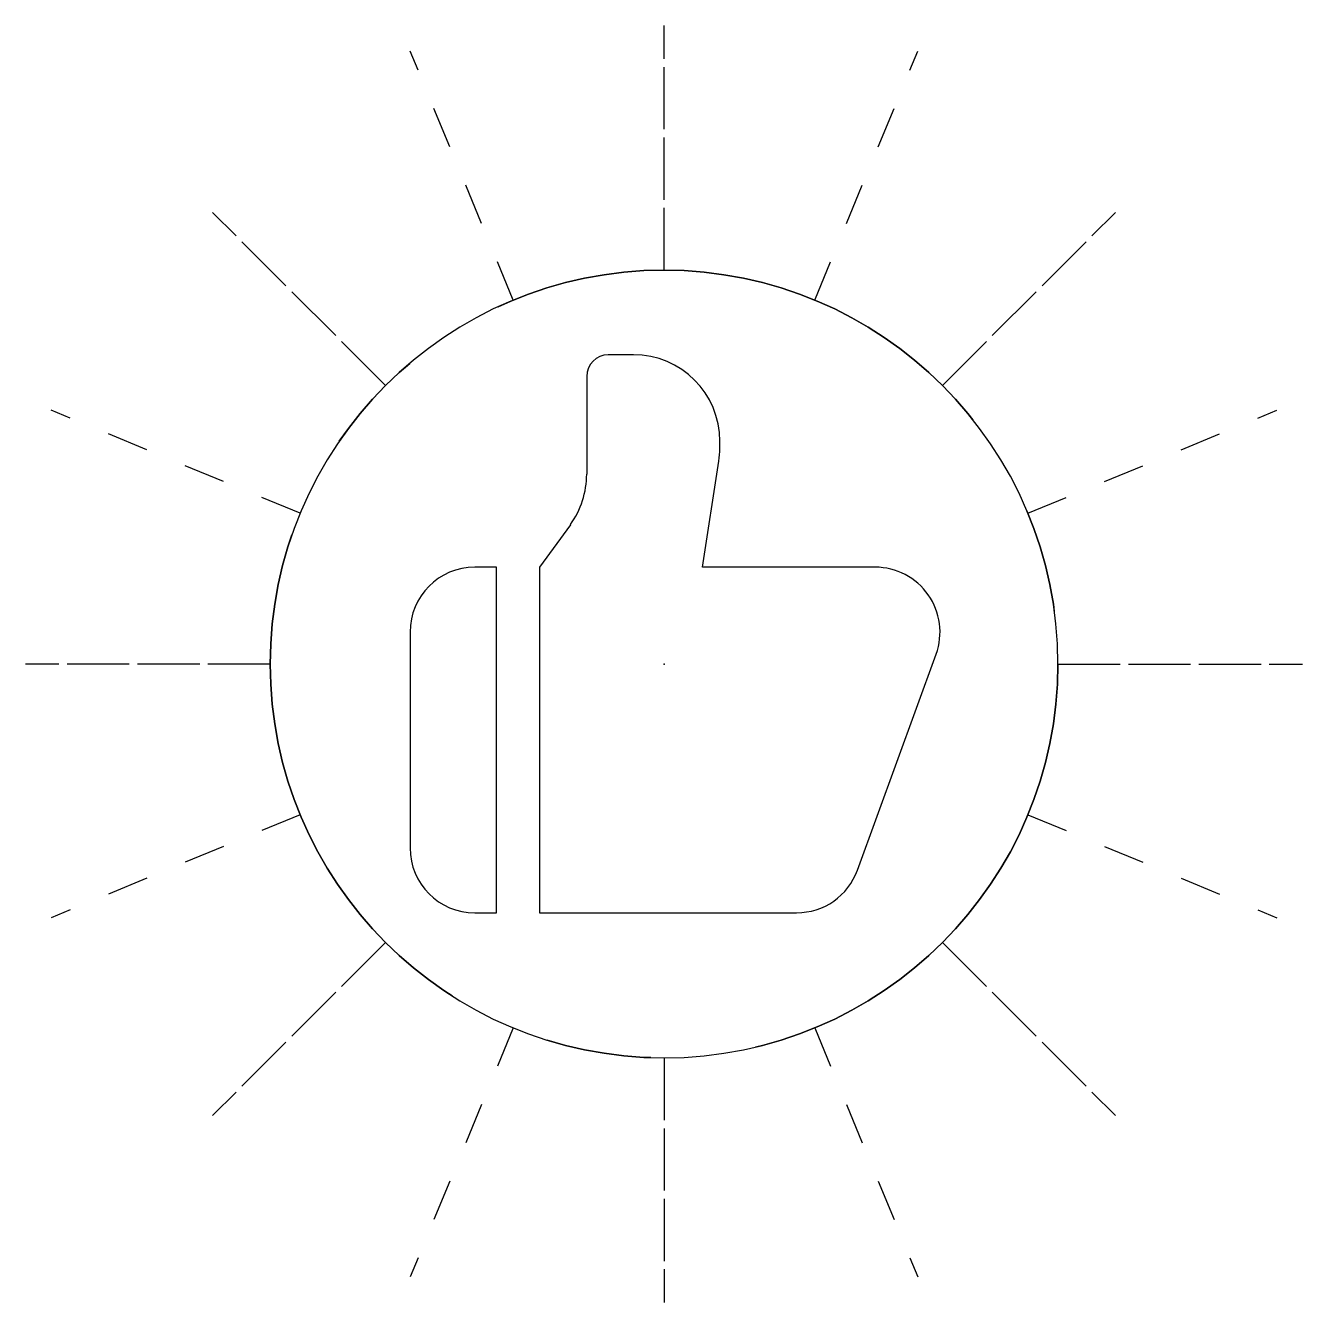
# Model space of a CAD drawing. Header units: millimetres. Extents: x -45.4 to -14.6, y -15.4 to 15.4.
import ezdxf

# ---------------------------------------------------------------- set-up
doc = ezdxf.new("R2010")
doc.units = ezdxf.units.MM
doc.header["$PDSIZE"] = -1
doc.linetypes.add('CENTERX2', pattern=[20.32, 12.7, -2.54, 2.54, -2.54])

msp = doc.modelspace()

# ---------------------------------------------------------------- linework, layer by layer
at = {"color": 7, "linetype": 'Continuous'}
for p, q in [((-30.038, 14.642), (-30.038, 15.442)), ((-35.97, 14.362), (-36.161, 14.824)), ((-24.107, 14.362), (-23.916, 14.824)), ((-30.038, 12.942), (-30.038, 14.442)), ((-35.205, 12.515), (-35.587, 13.438)), ((-24.872, 12.515), (-24.49, 13.438)), ((-30.038, 11.242), (-30.038, 12.742)), ((-34.439, 10.667), (-34.822, 11.591)), ((-25.638, 10.667), (-25.255, 11.591)), ((-40.362, 10.366), (-40.928, 10.932)), ((-30.038, 9.542), (-30.038, 11.042)), ((-19.715, 10.366), (-19.149, 10.932)), ((-39.16, 9.164), (-40.221, 10.225)), ((-20.917, 9.164), (-19.856, 10.225)), ((-33.674, 8.819), (-34.057, 9.743)), ((-26.403, 8.819), (-26.02, 9.743)), ((-37.958, 7.962), (-39.019, 9.022)), ((-22.119, 7.962), (-21.058, 9.022)), ((-36.756, 6.76), (-37.817, 7.82)), ((-23.321, 6.76), (-22.26, 7.82)), ((-30.776, 7.5), (-31.382, 7.5)), ((-31.903, 6.98), (-31.903, 4.623)), ((-44.359, 5.974), (-44.821, 6.165)), ((-15.718, 5.974), (-15.256, 6.165)), ((-42.511, 5.208), (-43.435, 5.591)), ((-17.566, 5.208), (-16.642, 5.591)), ((-28.692, 5.25), (-28.692, 5.417)), ((-29.111, 2.377), (-28.717, 4.932)), ((-40.663, 4.443), (-41.587, 4.826)), ((-19.414, 4.443), (-18.49, 4.826)), ((-38.815, 3.678), (-39.739, 4.06)), ((-21.262, 3.678), (-20.338, 4.06)), ((-32.297, 3.403), (-33.038, 2.377)), ((-34.08, 2.377), (-34.601, 2.377)), ((-34.08, -5.958), (-34.08, 2.377)), ((-33.038, 2.377), (-33.038, -5.958)), ((-24.944, 2.377), (-29.111, 2.377)), ((-36.164, 0.814), (-36.164, -4.395)), ((-44.638, 0.042), (-45.438, 0.042)), ((-42.938, 0.042), (-44.438, 0.042)), ((-41.238, 0.042), (-42.738, 0.042)), ((-39.538, 0.042), (-41.038, 0.042)), ((-25.372, -4.93), (-23.476, 0.28)), ((-20.538, 0.042), (-19.038, 0.042)), ((-18.838, 0.042), (-17.338, 0.042)), ((-17.138, 0.042), (-15.638, 0.042)), ((-15.438, 0.042), (-14.638, 0.042)), ((-38.815, -3.593), (-39.739, -3.976)), ((-21.262, -3.593), (-20.338, -3.976)), ((-40.663, -4.359), (-41.587, -4.741)), ((-19.414, -4.359), (-18.49, -4.741)), ((-42.511, -5.124), (-43.435, -5.507)), ((-17.566, -5.124), (-16.642, -5.507)), ((-44.359, -5.889), (-44.821, -6.081)), ((-34.601, -5.958), (-34.08, -5.958)), ((-33.038, -5.958), (-26.84, -5.958)), ((-15.718, -5.889), (-15.256, -6.081)), ((-36.756, -6.675), (-37.817, -7.736)), ((-23.321, -6.675), (-22.26, -7.736)), ((-37.958, -7.877), (-39.019, -8.938)), ((-22.119, -7.877), (-21.058, -8.938)), ((-33.674, -8.735), (-34.057, -9.659)), ((-26.403, -8.735), (-26.02, -9.659)), ((-39.16, -9.079), (-40.221, -10.14)), ((-20.917, -9.079), (-19.856, -10.14)), ((-30.038, -9.458), (-30.038, -10.958)), ((-40.362, -10.282), (-40.928, -10.847)), ((-19.715, -10.282), (-19.149, -10.847)), ((-34.439, -10.582), (-34.822, -11.506)), ((-25.638, -10.582), (-25.255, -11.506)), ((-30.038, -11.158), (-30.038, -12.658)), ((-35.205, -12.43), (-35.587, -13.354)), ((-24.872, -12.43), (-24.49, -13.354)), ((-30.038, -12.858), (-30.038, -14.358)), ((-35.97, -14.278), (-36.161, -14.74)), ((-24.107, -14.278), (-23.916, -14.74)), ((-30.038, -14.558), (-30.038, -15.358))]:
    msp.add_line(p, q, dxfattribs=at)
at = {"color": 7, "linetype": 'CENTERX2'}
msp.add_circle((-30.038, 0.042), 9.5, dxfattribs=at)
at = {"color": 7, "linetype": 'Continuous'}
for centre, radius, start, end in [((-30.038, 0.042), 9.5, 90, 180), ((-30.038, 0.042), 9.5, 0, 90), ((-31.382, 6.98), 0.521, 90, 180), ((-30.776, 5.417), 2.084, 0, 90), ((-30.776, 5.25), 2.084, 351.2252, 0), ((-33.987, 4.623), 2.084, 324.1786, 360), ((-34.601, 0.814), 1.563, 90, 180), ((-24.944, 0.814), 1.563, 340, 90), ((-30.038, 0.042), 9.5, 180, 270), ((-30.038, 0.042), 9.5, 270, 0), ((-34.601, -4.395), 1.563, 180, 270), ((-26.84, -4.395), 1.563, 270, 340)]:
    msp.add_arc(centre, radius, start, end, dxfattribs=at)
msp.add_point((-30.038, 0.042), dxfattribs=at)
msp.add_point((-30.038, 0.042), dxfattribs=at)
msp.add_point((-30.038, 0.042), dxfattribs=at)
msp.add_point((-30.038, 0.042), dxfattribs=at)
msp.add_point((-30.038, 0.042), dxfattribs=at)
msp.add_point((-30.038, 0.042), dxfattribs=at)

doc.saveas('drawing.dxf')
